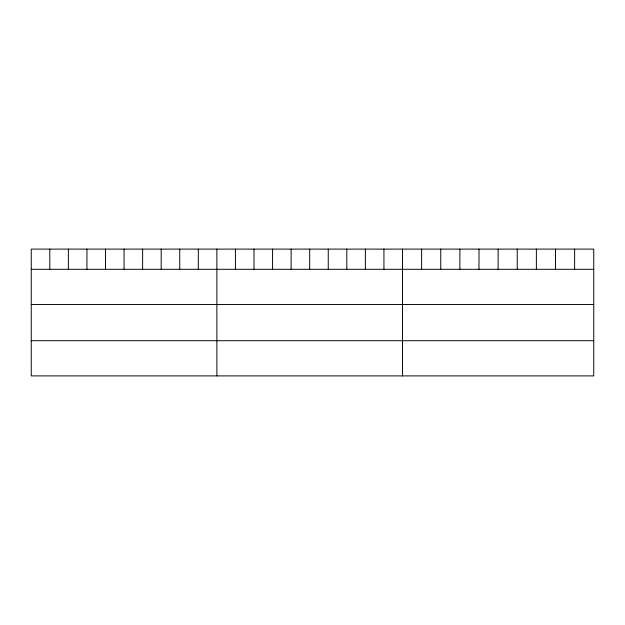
<?xml version="1.0" encoding="UTF-8"?>
<svg xmlns="http://www.w3.org/2000/svg" width="625" height="625" viewBox="0 0 625 625"><rect width="100%" height="100%" fill="white"/><g stroke="black" fill="none" stroke-linecap="round" stroke-linejoin="round"><path stroke-width="0.94" d="M593.75 269.289L593.75 375.898L31.25 375.898L31.25 249.102L593.75 249.102L593.75 269.289L31.25 269.289M31.25 304.469L593.75 304.469M31.25 340.719L593.75 340.719M574.625 249.102L574.625 269.289M555.5 249.102L555.5 269.289M536.375 249.102L536.375 269.289M517.25 249.102L517.25 269.289M498.125 249.102L498.125 269.289M479 249.102L479 269.289M459.875 249.102L459.875 269.289M440.75 249.102L440.75 269.289M421.625 249.102L421.625 269.289M402.5 249.102L402.5 375.898M383.938 249.102L383.938 269.289M365.375 249.102L365.375 269.289M346.812 249.102L346.812 269.289M328.25 249.102L328.25 269.289M309.688 249.102L309.688 269.289M291.125 249.102L291.125 269.289M272.562 249.102L272.562 269.289M254 249.102L254 269.289M235.438 249.102L235.438 269.289M216.875 249.102L216.875 375.898M198.312 249.102L198.312 269.289M179.75 249.102L179.75 269.289M161.188 249.102L161.188 269.289M142.625 249.102L142.625 269.289M124.063 249.102L124.063 269.289M105.5 249.102L105.5 269.289M86.938 249.102L86.938 269.289M68.375 249.102L68.375 269.289M49.812 249.102L49.812 269.289"/></g></svg>
